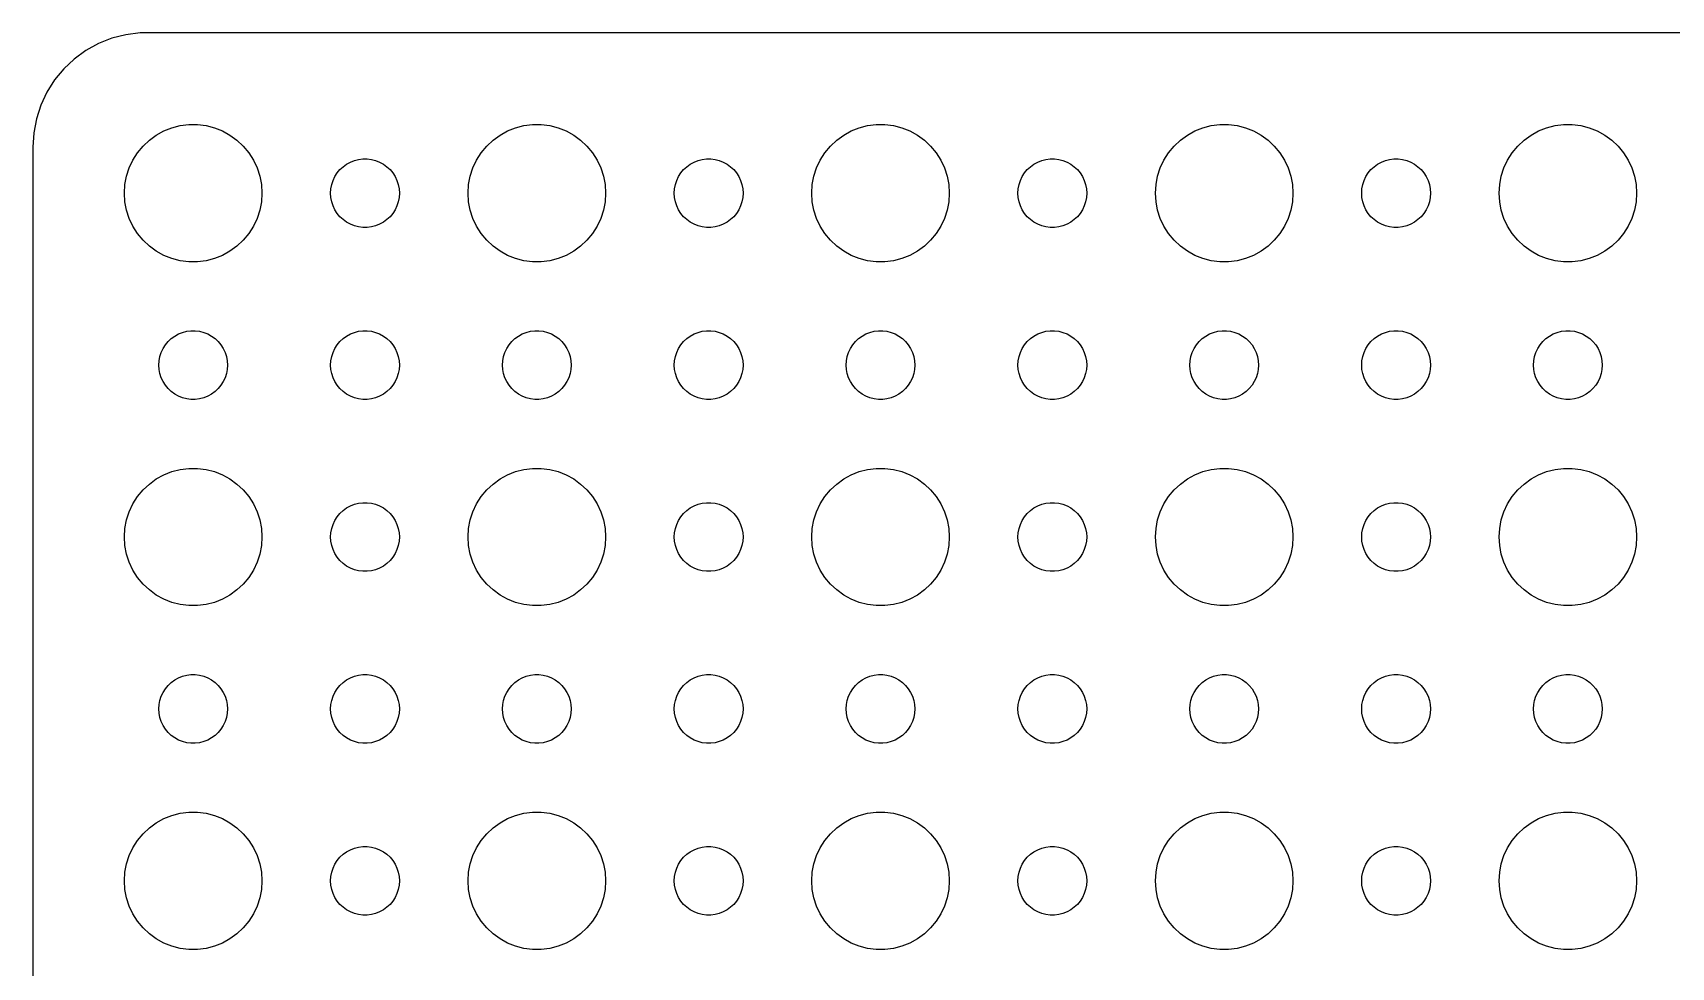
# Model space of a CAD drawing. Extents: x -74 to 74, y -74 to 74.
# Drawn here: x -74.5 to -3, y 33.7 to 74.5 of the extents above; entities that cross this region are included whole.
import ezdxf

# ---------------------------------------------------------------- set-up
doc = ezdxf.new("R2010")
doc.units = 0
doc.layers.get('0').update_dxf_attribs({"linetype": 'CONTINUOUS'})

msp = doc.modelspace()

# ---------------------------------------------------------------- linework, layer by layer
msp.add_lwpolyline([(69.5, 74.497), (-69.5, 74.497), (-69.5, 74.4901), (-69.814, 74.4901), (-70.4369, 74.4114), (-71.0451, 74.2553), (-71.6289, 74.0241), (-72.1791, 73.7216), (-72.6871, 73.3526), (-73.1448, 72.9227), (-73.5451, 72.4389), (-73.8815, 71.9088), (-74.1489, 71.3406), (-74.3429, 70.7434), (-74.4606, 70.1267), (-74.5, 69.5), (-74.5, -69.5)])
for points in [[(-67.6884, 64.5059), (-68.0621, 64.5531), (-68.4271, 64.6468), (-68.7773, 64.7855), (-69.1075, 64.967), (-69.4123, 65.1885), (-69.6869, 65.4464), (-69.9271, 65.7366), (-70.1289, 66.0547), (-70.2893, 66.3956), (-70.4057, 66.7539), (-70.4763, 67.124), (-70.5, 67.5), (-70.4763, 67.876), (-70.4057, 68.2461), (-70.2893, 68.6044), (-70.1289, 68.9453), (-69.9271, 69.2634), (-69.6869, 69.5536), (-69.4123, 69.8115), (-69.1075, 70.033), (-68.7773, 70.2145), (-68.4271, 70.3532), (-68.0621, 70.4469), (-67.6884, 70.4941), (-67.3116, 70.4941), (-66.9379, 70.4469), (-66.5729, 70.3532), (-66.2227, 70.2145), (-65.8925, 70.033), (-65.5877, 69.8115), (-65.3131, 69.5536), (-65.0729, 69.2634), (-64.8711, 68.9453), (-64.7107, 68.6044), (-64.5943, 68.2461), (-64.5237, 67.876), (-64.5, 67.5), (-64.5237, 67.124), (-64.5943, 66.7539), (-64.7107, 66.3956), (-64.8711, 66.0547), (-65.0729, 65.7366), (-65.3131, 65.4464), (-65.5877, 65.1885), (-65.8925, 64.967), (-66.2227, 64.7855), (-66.5729, 64.6468), (-66.9379, 64.5531), (-67.3116, 64.5059)], [(-52.6884, 64.5059), (-53.0621, 64.5531), (-53.4271, 64.6468), (-53.7773, 64.7855), (-54.1075, 64.967), (-54.4123, 65.1885), (-54.6869, 65.4464), (-54.9271, 65.7366), (-55.1289, 66.0547), (-55.2893, 66.3956), (-55.4057, 66.7539), (-55.4763, 67.124), (-55.5, 67.5), (-55.4763, 67.876), (-55.4057, 68.2461), (-55.2893, 68.6044), (-55.1289, 68.9453), (-54.9271, 69.2634), (-54.6869, 69.5536), (-54.4123, 69.8115), (-54.1075, 70.033), (-53.7773, 70.2145), (-53.4271, 70.3532), (-53.0621, 70.4469), (-52.6884, 70.4941), (-52.3116, 70.4941), (-51.9379, 70.4469), (-51.5729, 70.3532), (-51.2227, 70.2145), (-50.8925, 70.033), (-50.5877, 69.8115), (-50.3131, 69.5536), (-50.0729, 69.2634), (-49.8711, 68.9453), (-49.7107, 68.6044), (-49.5943, 68.2461), (-49.5237, 67.876), (-49.5, 67.5), (-49.5237, 67.124), (-49.5943, 66.7539), (-49.7107, 66.3956), (-49.8711, 66.0547), (-50.0729, 65.7366), (-50.3131, 65.4464), (-50.5877, 65.1885), (-50.8925, 64.967), (-51.2227, 64.7855), (-51.5729, 64.6468), (-51.9379, 64.5531), (-52.3116, 64.5059)], [(-37.6884, 64.5059), (-38.0621, 64.5531), (-38.4271, 64.6468), (-38.7773, 64.7855), (-39.1075, 64.967), (-39.4123, 65.1885), (-39.6869, 65.4464), (-39.9271, 65.7366), (-40.1289, 66.0547), (-40.2893, 66.3956), (-40.4057, 66.7539), (-40.4763, 67.124), (-40.5, 67.5), (-40.4763, 67.876), (-40.4057, 68.2461), (-40.2893, 68.6044), (-40.1289, 68.9453), (-39.9271, 69.2634), (-39.6869, 69.5536), (-39.4123, 69.8115), (-39.1075, 70.033), (-38.7773, 70.2145), (-38.4271, 70.3532), (-38.0621, 70.4469), (-37.6884, 70.4941), (-37.3116, 70.4941), (-36.9379, 70.4469), (-36.5729, 70.3532), (-36.2227, 70.2145), (-35.8925, 70.033), (-35.5877, 69.8115), (-35.3131, 69.5536), (-35.0729, 69.2634), (-34.8711, 68.9453), (-34.7107, 68.6044), (-34.5943, 68.2461), (-34.5237, 67.876), (-34.5, 67.5), (-34.5237, 67.124), (-34.5943, 66.7539), (-34.7107, 66.3956), (-34.8711, 66.0547), (-35.0729, 65.7366), (-35.3131, 65.4464), (-35.5877, 65.1885), (-35.8925, 64.967), (-36.2227, 64.7855), (-36.5729, 64.6468), (-36.9379, 64.5531), (-37.3116, 64.5059)], [(-22.6884, 64.5059), (-23.0621, 64.5531), (-23.4271, 64.6468), (-23.7773, 64.7855), (-24.1075, 64.967), (-24.4123, 65.1885), (-24.6869, 65.4464), (-24.9271, 65.7366), (-25.1289, 66.0547), (-25.2893, 66.3956), (-25.4057, 66.7539), (-25.4763, 67.124), (-25.5, 67.5), (-25.4763, 67.876), (-25.4057, 68.2461), (-25.2893, 68.6044), (-25.1289, 68.9453), (-24.9271, 69.2634), (-24.6869, 69.5536), (-24.4123, 69.8115), (-24.1075, 70.033), (-23.7773, 70.2145), (-23.4271, 70.3532), (-23.0621, 70.4469), (-22.6884, 70.4941), (-22.3116, 70.4941), (-21.9379, 70.4469), (-21.5729, 70.3532), (-21.2227, 70.2145), (-20.8925, 70.033), (-20.5877, 69.8115), (-20.3131, 69.5536), (-20.0729, 69.2634), (-19.8711, 68.9453), (-19.7107, 68.6044), (-19.5943, 68.2461), (-19.5237, 67.876), (-19.5, 67.5), (-19.5237, 67.124), (-19.5943, 66.7539), (-19.7107, 66.3956), (-19.8711, 66.0547), (-20.0729, 65.7366), (-20.3131, 65.4464), (-20.5877, 65.1885), (-20.8925, 64.967), (-21.2227, 64.7855), (-21.5729, 64.6468), (-21.9379, 64.5531), (-22.3116, 64.5059)], [(-7.68837, 64.5059), (-8.06214, 64.5531), (-8.42705, 64.6468), (-8.77734, 64.7855), (-9.10748, 64.967), (-9.41227, 65.1885), (-9.68691, 65.4464), (-9.92705, 65.7366), (-10.1289, 66.0547), (-10.2893, 66.3956), (-10.4057, 66.7539), (-10.4763, 67.124), (-10.5, 67.5), (-10.4763, 67.876), (-10.4057, 68.2461), (-10.2893, 68.6044), (-10.1289, 68.9453), (-9.92705, 69.2634), (-9.68691, 69.5536), (-9.41227, 69.8115), (-9.10748, 70.033), (-8.77734, 70.2145), (-8.42705, 70.3532), (-8.06214, 70.4469), (-7.68837, 70.4941), (-7.31163, 70.4941), (-6.93786, 70.4469), (-6.57295, 70.3532), (-6.22266, 70.2145), (-5.89252, 70.033), (-5.58773, 69.8115), (-5.31309, 69.5536), (-5.07295, 69.2634), (-4.87108, 68.9453), (-4.71067, 68.6044), (-4.59425, 68.2461), (-4.52366, 67.876), (-4.5, 67.5), (-4.52366, 67.124), (-4.59425, 66.7539), (-4.71067, 66.3956), (-4.87108, 66.0547), (-5.07295, 65.7366), (-5.31309, 65.4464), (-5.58773, 65.1885), (-5.89252, 64.967), (-6.22266, 64.7855), (-6.57295, 64.6468), (-6.93786, 64.5531), (-7.31163, 64.5059)], [(-60.0942, 66.003), (-60.2811, 66.0266), (-60.4635, 66.0734), (-60.6387, 66.1428), (-60.8037, 66.2335), (-60.9561, 66.3442), (-61.0935, 66.4732), (-61.2135, 66.6183), (-61.3145, 66.7774), (-61.3947, 66.9478), (-61.4529, 67.127), (-61.4882, 67.312), (-61.5, 67.5), (-61.4882, 67.688), (-61.4529, 67.873), (-61.3947, 68.0522), (-61.3145, 68.2226), (-61.2135, 68.3817), (-61.0935, 68.5268), (-60.9561, 68.6558), (-60.8037, 68.7665), (-60.6387, 68.8572), (-60.4635, 68.9266), (-60.2811, 68.9734), (-60.0942, 68.997), (-59.9058, 68.997), (-59.7189, 68.9734), (-59.5365, 68.9266), (-59.3613, 68.8572), (-59.1963, 68.7665), (-59.0439, 68.6558), (-58.9065, 68.5268), (-58.7865, 68.3817), (-58.6855, 68.2226), (-58.6053, 68.0522), (-58.5471, 67.873), (-58.5118, 67.688), (-58.5, 67.5), (-58.5118, 67.312), (-58.5471, 67.127), (-58.6053, 66.9478), (-58.6855, 66.7774), (-58.7865, 66.6183), (-58.9065, 66.4732), (-59.0439, 66.3442), (-59.1963, 66.2335), (-59.3613, 66.1428), (-59.5365, 66.0734), (-59.7189, 66.0266), (-59.9058, 66.003)], [(-45.0942, 66.003), (-45.2811, 66.0266), (-45.4635, 66.0734), (-45.6387, 66.1428), (-45.8037, 66.2335), (-45.9561, 66.3442), (-46.0935, 66.4732), (-46.2135, 66.6183), (-46.3145, 66.7774), (-46.3947, 66.9478), (-46.4529, 67.127), (-46.4882, 67.312), (-46.5, 67.5), (-46.4882, 67.688), (-46.4529, 67.873), (-46.3947, 68.0522), (-46.3145, 68.2226), (-46.2135, 68.3817), (-46.0935, 68.5268), (-45.9561, 68.6558), (-45.8037, 68.7665), (-45.6387, 68.8572), (-45.4635, 68.9266), (-45.2811, 68.9734), (-45.0942, 68.997), (-44.9058, 68.997), (-44.7189, 68.9734), (-44.5365, 68.9266), (-44.3613, 68.8572), (-44.1963, 68.7665), (-44.0439, 68.6558), (-43.9065, 68.5268), (-43.7865, 68.3817), (-43.6855, 68.2226), (-43.6053, 68.0522), (-43.5471, 67.873), (-43.5118, 67.688), (-43.5, 67.5), (-43.5118, 67.312), (-43.5471, 67.127), (-43.6053, 66.9478), (-43.6855, 66.7774), (-43.7865, 66.6183), (-43.9065, 66.4732), (-44.0439, 66.3442), (-44.1963, 66.2335), (-44.3613, 66.1428), (-44.5365, 66.0734), (-44.7189, 66.0266), (-44.9058, 66.003)], [(-30.0942, 66.003), (-30.2811, 66.0266), (-30.4635, 66.0734), (-30.6387, 66.1428), (-30.8037, 66.2335), (-30.9561, 66.3442), (-31.0935, 66.4732), (-31.2135, 66.6183), (-31.3145, 66.7774), (-31.3947, 66.9478), (-31.4529, 67.127), (-31.4882, 67.312), (-31.5, 67.5), (-31.4882, 67.688), (-31.4529, 67.873), (-31.3947, 68.0522), (-31.3145, 68.2226), (-31.2135, 68.3817), (-31.0935, 68.5268), (-30.9561, 68.6558), (-30.8037, 68.7665), (-30.6387, 68.8572), (-30.4635, 68.9266), (-30.2811, 68.9734), (-30.0942, 68.997), (-29.9058, 68.997), (-29.7189, 68.9734), (-29.5365, 68.9266), (-29.3613, 68.8572), (-29.1963, 68.7665), (-29.0439, 68.6558), (-28.9065, 68.5268), (-28.7865, 68.3817), (-28.6855, 68.2226), (-28.6053, 68.0522), (-28.5471, 67.873), (-28.5118, 67.688), (-28.5, 67.5), (-28.5118, 67.312), (-28.5471, 67.127), (-28.6053, 66.9478), (-28.6855, 66.7774), (-28.7865, 66.6183), (-28.9065, 66.4732), (-29.0439, 66.3442), (-29.1963, 66.2335), (-29.3613, 66.1428), (-29.5365, 66.0734), (-29.7189, 66.0266), (-29.9058, 66.003)], [(-15.0942, 66.003), (-15.2811, 66.0266), (-15.4635, 66.0734), (-15.6387, 66.1428), (-15.8037, 66.2335), (-15.9561, 66.3442), (-16.0935, 66.4732), (-16.2135, 66.6183), (-16.3145, 66.7774), (-16.3947, 66.9478), (-16.4529, 67.127), (-16.4882, 67.312), (-16.5, 67.5), (-16.4882, 67.688), (-16.4529, 67.873), (-16.3947, 68.0522), (-16.3145, 68.2226), (-16.2135, 68.3817), (-16.0935, 68.5268), (-15.9561, 68.6558), (-15.8037, 68.7665), (-15.6387, 68.8572), (-15.4635, 68.9266), (-15.2811, 68.9734), (-15.0942, 68.997), (-14.9058, 68.997), (-14.7189, 68.9734), (-14.5365, 68.9266), (-14.3613, 68.8572), (-14.1963, 68.7665), (-14.0439, 68.6558), (-13.9065, 68.5268), (-13.7865, 68.3817), (-13.6855, 68.2226), (-13.6053, 68.0522), (-13.5471, 67.873), (-13.5118, 67.688), (-13.5, 67.5), (-13.5118, 67.312), (-13.5471, 67.127), (-13.6053, 66.9478), (-13.6855, 66.7774), (-13.7865, 66.6183), (-13.9065, 66.4732), (-14.0439, 66.3442), (-14.1963, 66.2335), (-14.3613, 66.1428), (-14.5365, 66.0734), (-14.7189, 66.0266), (-14.9058, 66.003)], [(-67.5942, 58.503), (-67.7811, 58.5266), (-67.9635, 58.5734), (-68.1387, 58.6428), (-68.3037, 58.7335), (-68.4561, 58.8442), (-68.5935, 58.9732), (-68.7135, 59.1183), (-68.8145, 59.2774), (-68.8947, 59.4478), (-68.9529, 59.627), (-68.9882, 59.812), (-69, 60), (-68.9882, 60.188), (-68.9529, 60.373), (-68.8947, 60.5522), (-68.8145, 60.7226), (-68.7135, 60.8817), (-68.5935, 61.0268), (-68.4561, 61.1558), (-68.3037, 61.2665), (-68.1387, 61.3572), (-67.9635, 61.4266), (-67.7811, 61.4734), (-67.5942, 61.497), (-67.4058, 61.497), (-67.2189, 61.4734), (-67.0365, 61.4266), (-66.8613, 61.3572), (-66.6963, 61.2665), (-66.5439, 61.1558), (-66.4065, 61.0268), (-66.2865, 60.8817), (-66.1855, 60.7226), (-66.1053, 60.5522), (-66.0471, 60.373), (-66.0118, 60.188), (-66, 60), (-66.0118, 59.812), (-66.0471, 59.627), (-66.1053, 59.4478), (-66.1855, 59.2774), (-66.2865, 59.1183), (-66.4065, 58.9732), (-66.5439, 58.8442), (-66.6963, 58.7335), (-66.8613, 58.6428), (-67.0365, 58.5734), (-67.2189, 58.5266), (-67.4058, 58.503)], [(-60.0942, 58.503), (-60.2811, 58.5266), (-60.4635, 58.5734), (-60.6387, 58.6428), (-60.8037, 58.7335), (-60.9561, 58.8442), (-61.0935, 58.9732), (-61.2135, 59.1183), (-61.3145, 59.2774), (-61.3947, 59.4478), (-61.4529, 59.627), (-61.4882, 59.812), (-61.5, 60), (-61.4882, 60.188), (-61.4529, 60.373), (-61.3947, 60.5522), (-61.3145, 60.7226), (-61.2135, 60.8817), (-61.0935, 61.0268), (-60.9561, 61.1558), (-60.8037, 61.2665), (-60.6387, 61.3572), (-60.4635, 61.4266), (-60.2811, 61.4734), (-60.0942, 61.497), (-59.9058, 61.497), (-59.7189, 61.4734), (-59.5365, 61.4266), (-59.3613, 61.3572), (-59.1963, 61.2665), (-59.0439, 61.1558), (-58.9065, 61.0268), (-58.7865, 60.8817), (-58.6855, 60.7226), (-58.6053, 60.5522), (-58.5471, 60.373), (-58.5118, 60.188), (-58.5, 60), (-58.5118, 59.812), (-58.5471, 59.627), (-58.6053, 59.4478), (-58.6855, 59.2774), (-58.7865, 59.1183), (-58.9065, 58.9732), (-59.0439, 58.8442), (-59.1963, 58.7335), (-59.3613, 58.6428), (-59.5365, 58.5734), (-59.7189, 58.5266), (-59.9058, 58.503)], [(-52.5942, 58.503), (-52.7811, 58.5266), (-52.9635, 58.5734), (-53.1387, 58.6428), (-53.3037, 58.7335), (-53.4561, 58.8442), (-53.5935, 58.9732), (-53.7135, 59.1183), (-53.8145, 59.2774), (-53.8947, 59.4478), (-53.9529, 59.627), (-53.9882, 59.812), (-54, 60), (-53.9882, 60.188), (-53.9529, 60.373), (-53.8947, 60.5522), (-53.8145, 60.7226), (-53.7135, 60.8817), (-53.5935, 61.0268), (-53.4561, 61.1558), (-53.3037, 61.2665), (-53.1387, 61.3572), (-52.9635, 61.4266), (-52.7811, 61.4734), (-52.5942, 61.497), (-52.4058, 61.497), (-52.2189, 61.4734), (-52.0365, 61.4266), (-51.8613, 61.3572), (-51.6963, 61.2665), (-51.5439, 61.1558), (-51.4065, 61.0268), (-51.2865, 60.8817), (-51.1855, 60.7226), (-51.1053, 60.5522), (-51.0471, 60.373), (-51.0118, 60.188), (-51, 60), (-51.0118, 59.812), (-51.0471, 59.627), (-51.1053, 59.4478), (-51.1855, 59.2774), (-51.2865, 59.1183), (-51.4065, 58.9732), (-51.5439, 58.8442), (-51.6963, 58.7335), (-51.8613, 58.6428), (-52.0365, 58.5734), (-52.2189, 58.5266), (-52.4058, 58.503)], [(-45.0942, 58.503), (-45.2811, 58.5266), (-45.4635, 58.5734), (-45.6387, 58.6428), (-45.8037, 58.7335), (-45.9561, 58.8442), (-46.0935, 58.9732), (-46.2135, 59.1183), (-46.3145, 59.2774), (-46.3947, 59.4478), (-46.4529, 59.627), (-46.4882, 59.812), (-46.5, 60), (-46.4882, 60.188), (-46.4529, 60.373), (-46.3947, 60.5522), (-46.3145, 60.7226), (-46.2135, 60.8817), (-46.0935, 61.0268), (-45.9561, 61.1558), (-45.8037, 61.2665), (-45.6387, 61.3572), (-45.4635, 61.4266), (-45.2811, 61.4734), (-45.0942, 61.497), (-44.9058, 61.497), (-44.7189, 61.4734), (-44.5365, 61.4266), (-44.3613, 61.3572), (-44.1963, 61.2665), (-44.0439, 61.1558), (-43.9065, 61.0268), (-43.7865, 60.8817), (-43.6855, 60.7226), (-43.6053, 60.5522), (-43.5471, 60.373), (-43.5118, 60.188), (-43.5, 60), (-43.5118, 59.812), (-43.5471, 59.627), (-43.6053, 59.4478), (-43.6855, 59.2774), (-43.7865, 59.1183), (-43.9065, 58.9732), (-44.0439, 58.8442), (-44.1963, 58.7335), (-44.3613, 58.6428), (-44.5365, 58.5734), (-44.7189, 58.5266), (-44.9058, 58.503)], [(-37.5942, 58.503), (-37.7811, 58.5266), (-37.9635, 58.5734), (-38.1387, 58.6428), (-38.3037, 58.7335), (-38.4561, 58.8442), (-38.5935, 58.9732), (-38.7135, 59.1183), (-38.8145, 59.2774), (-38.8947, 59.4478), (-38.9529, 59.627), (-38.9882, 59.812), (-39, 60), (-38.9882, 60.188), (-38.9529, 60.373), (-38.8947, 60.5522), (-38.8145, 60.7226), (-38.7135, 60.8817), (-38.5935, 61.0268), (-38.4561, 61.1558), (-38.3037, 61.2665), (-38.1387, 61.3572), (-37.9635, 61.4266), (-37.7811, 61.4734), (-37.5942, 61.497), (-37.4058, 61.497), (-37.2189, 61.4734), (-37.0365, 61.4266), (-36.8613, 61.3572), (-36.6963, 61.2665), (-36.5439, 61.1558), (-36.4065, 61.0268), (-36.2865, 60.8817), (-36.1855, 60.7226), (-36.1053, 60.5522), (-36.0471, 60.373), (-36.0118, 60.188), (-36, 60), (-36.0118, 59.812), (-36.0471, 59.627), (-36.1053, 59.4478), (-36.1855, 59.2774), (-36.2865, 59.1183), (-36.4065, 58.9732), (-36.5439, 58.8442), (-36.6963, 58.7335), (-36.8613, 58.6428), (-37.0365, 58.5734), (-37.2189, 58.5266), (-37.4058, 58.503)], [(-30.0942, 58.503), (-30.2811, 58.5266), (-30.4635, 58.5734), (-30.6387, 58.6428), (-30.8037, 58.7335), (-30.9561, 58.8442), (-31.0935, 58.9732), (-31.2135, 59.1183), (-31.3145, 59.2774), (-31.3947, 59.4478), (-31.4529, 59.627), (-31.4882, 59.812), (-31.5, 60), (-31.4882, 60.188), (-31.4529, 60.373), (-31.3947, 60.5522), (-31.3145, 60.7226), (-31.2135, 60.8817), (-31.0935, 61.0268), (-30.9561, 61.1558), (-30.8037, 61.2665), (-30.6387, 61.3572), (-30.4635, 61.4266), (-30.2811, 61.4734), (-30.0942, 61.497), (-29.9058, 61.497), (-29.7189, 61.4734), (-29.5365, 61.4266), (-29.3613, 61.3572), (-29.1963, 61.2665), (-29.0439, 61.1558), (-28.9065, 61.0268), (-28.7865, 60.8817), (-28.6855, 60.7226), (-28.6053, 60.5522), (-28.5471, 60.373), (-28.5118, 60.188), (-28.5, 60), (-28.5118, 59.812), (-28.5471, 59.627), (-28.6053, 59.4478), (-28.6855, 59.2774), (-28.7865, 59.1183), (-28.9065, 58.9732), (-29.0439, 58.8442), (-29.1963, 58.7335), (-29.3613, 58.6428), (-29.5365, 58.5734), (-29.7189, 58.5266), (-29.9058, 58.503)], [(-22.5942, 58.503), (-22.7811, 58.5266), (-22.9635, 58.5734), (-23.1387, 58.6428), (-23.3037, 58.7335), (-23.4561, 58.8442), (-23.5935, 58.9732), (-23.7135, 59.1183), (-23.8145, 59.2774), (-23.8947, 59.4478), (-23.9529, 59.627), (-23.9882, 59.812), (-24, 60), (-23.9882, 60.188), (-23.9529, 60.373), (-23.8947, 60.5522), (-23.8145, 60.7226), (-23.7135, 60.8817), (-23.5935, 61.0268), (-23.4561, 61.1558), (-23.3037, 61.2665), (-23.1387, 61.3572), (-22.9635, 61.4266), (-22.7811, 61.4734), (-22.5942, 61.497), (-22.4058, 61.497), (-22.2189, 61.4734), (-22.0365, 61.4266), (-21.8613, 61.3572), (-21.6963, 61.2665), (-21.5439, 61.1558), (-21.4065, 61.0268), (-21.2865, 60.8817), (-21.1855, 60.7226), (-21.1053, 60.5522), (-21.0471, 60.373), (-21.0118, 60.188), (-21, 60), (-21.0118, 59.812), (-21.0471, 59.627), (-21.1053, 59.4478), (-21.1855, 59.2774), (-21.2865, 59.1183), (-21.4065, 58.9732), (-21.5439, 58.8442), (-21.6963, 58.7335), (-21.8613, 58.6428), (-22.0365, 58.5734), (-22.2189, 58.5266), (-22.4058, 58.503)], [(-15.0942, 58.503), (-15.2811, 58.5266), (-15.4635, 58.5734), (-15.6387, 58.6428), (-15.8037, 58.7335), (-15.9561, 58.8442), (-16.0935, 58.9732), (-16.2135, 59.1183), (-16.3145, 59.2774), (-16.3947, 59.4478), (-16.4529, 59.627), (-16.4882, 59.812), (-16.5, 60), (-16.4882, 60.188), (-16.4529, 60.373), (-16.3947, 60.5522), (-16.3145, 60.7226), (-16.2135, 60.8817), (-16.0935, 61.0268), (-15.9561, 61.1558), (-15.8037, 61.2665), (-15.6387, 61.3572), (-15.4635, 61.4266), (-15.2811, 61.4734), (-15.0942, 61.497), (-14.9058, 61.497), (-14.7189, 61.4734), (-14.5365, 61.4266), (-14.3613, 61.3572), (-14.1963, 61.2665), (-14.0439, 61.1558), (-13.9065, 61.0268), (-13.7865, 60.8817), (-13.6855, 60.7226), (-13.6053, 60.5522), (-13.5471, 60.373), (-13.5118, 60.188), (-13.5, 60), (-13.5118, 59.812), (-13.5471, 59.627), (-13.6053, 59.4478), (-13.6855, 59.2774), (-13.7865, 59.1183), (-13.9065, 58.9732), (-14.0439, 58.8442), (-14.1963, 58.7335), (-14.3613, 58.6428), (-14.5365, 58.5734), (-14.7189, 58.5266), (-14.9058, 58.503)], [(-7.59419, 58.503), (-7.78107, 58.5266), (-7.96353, 58.5734), (-8.13867, 58.6428), (-8.30374, 58.7335), (-8.45614, 58.8442), (-8.59345, 58.9732), (-8.71353, 59.1183), (-8.81446, 59.2774), (-8.89466, 59.4478), (-8.95287, 59.627), (-8.98817, 59.812), (-9, 60), (-8.98817, 60.188), (-8.95287, 60.373), (-8.89466, 60.5522), (-8.81446, 60.7226), (-8.71353, 60.8817), (-8.59345, 61.0268), (-8.45614, 61.1558), (-8.30374, 61.2665), (-8.13867, 61.3572), (-7.96353, 61.4266), (-7.78107, 61.4734), (-7.59419, 61.497), (-7.40581, 61.497), (-7.21893, 61.4734), (-7.03647, 61.4266), (-6.86133, 61.3572), (-6.69626, 61.2665), (-6.54386, 61.1558), (-6.40655, 61.0268), (-6.28647, 60.8817), (-6.18554, 60.7226), (-6.10534, 60.5522), (-6.04713, 60.373), (-6.01183, 60.188), (-6, 60), (-6.01183, 59.812), (-6.04713, 59.627), (-6.10534, 59.4478), (-6.18554, 59.2774), (-6.28647, 59.1183), (-6.40655, 58.9732), (-6.54386, 58.8442), (-6.69626, 58.7335), (-6.86133, 58.6428), (-7.03647, 58.5734), (-7.21893, 58.5266), (-7.40581, 58.503)], [(-67.6884, 49.5059), (-68.0621, 49.5531), (-68.4271, 49.6468), (-68.7773, 49.7855), (-69.1075, 49.967), (-69.4123, 50.1885), (-69.6869, 50.4464), (-69.9271, 50.7366), (-70.1289, 51.0547), (-70.2893, 51.3956), (-70.4057, 51.7539), (-70.4763, 52.124), (-70.5, 52.5), (-70.4763, 52.876), (-70.4057, 53.2461), (-70.2893, 53.6044), (-70.1289, 53.9453), (-69.9271, 54.2634), (-69.6869, 54.5536), (-69.4123, 54.8115), (-69.1075, 55.033), (-68.7773, 55.2145), (-68.4271, 55.3532), (-68.0621, 55.4469), (-67.6884, 55.4941), (-67.3116, 55.4941), (-66.9379, 55.4469), (-66.5729, 55.3532), (-66.2227, 55.2145), (-65.8925, 55.033), (-65.5877, 54.8115), (-65.3131, 54.5536), (-65.0729, 54.2634), (-64.8711, 53.9453), (-64.7107, 53.6044), (-64.5943, 53.2461), (-64.5237, 52.876), (-64.5, 52.5), (-64.5237, 52.124), (-64.5943, 51.7539), (-64.7107, 51.3956), (-64.8711, 51.0547), (-65.0729, 50.7366), (-65.3131, 50.4464), (-65.5877, 50.1885), (-65.8925, 49.967), (-66.2227, 49.7855), (-66.5729, 49.6468), (-66.9379, 49.5531), (-67.3116, 49.5059)], [(-52.6884, 49.5059), (-53.0621, 49.5531), (-53.4271, 49.6468), (-53.7773, 49.7855), (-54.1075, 49.967), (-54.4123, 50.1885), (-54.6869, 50.4464), (-54.9271, 50.7366), (-55.1289, 51.0547), (-55.2893, 51.3956), (-55.4057, 51.7539), (-55.4763, 52.124), (-55.5, 52.5), (-55.4763, 52.876), (-55.4057, 53.2461), (-55.2893, 53.6044), (-55.1289, 53.9453), (-54.9271, 54.2634), (-54.6869, 54.5536), (-54.4123, 54.8115), (-54.1075, 55.033), (-53.7773, 55.2145), (-53.4271, 55.3532), (-53.0621, 55.4469), (-52.6884, 55.4941), (-52.3116, 55.4941), (-51.9379, 55.4469), (-51.5729, 55.3532), (-51.2227, 55.2145), (-50.8925, 55.033), (-50.5877, 54.8115), (-50.3131, 54.5536), (-50.0729, 54.2634), (-49.8711, 53.9453), (-49.7107, 53.6044), (-49.5943, 53.2461), (-49.5237, 52.876), (-49.5, 52.5), (-49.5237, 52.124), (-49.5943, 51.7539), (-49.7107, 51.3956), (-49.8711, 51.0547), (-50.0729, 50.7366), (-50.3131, 50.4464), (-50.5877, 50.1885), (-50.8925, 49.967), (-51.2227, 49.7855), (-51.5729, 49.6468), (-51.9379, 49.5531), (-52.3116, 49.5059)], [(-37.6884, 49.5059), (-38.0621, 49.5531), (-38.4271, 49.6468), (-38.7773, 49.7855), (-39.1075, 49.967), (-39.4123, 50.1885), (-39.6869, 50.4464), (-39.9271, 50.7366), (-40.1289, 51.0547), (-40.2893, 51.3956), (-40.4057, 51.7539), (-40.4763, 52.124), (-40.5, 52.5), (-40.4763, 52.876), (-40.4057, 53.2461), (-40.2893, 53.6044), (-40.1289, 53.9453), (-39.9271, 54.2634), (-39.6869, 54.5536), (-39.4123, 54.8115), (-39.1075, 55.033), (-38.7773, 55.2145), (-38.4271, 55.3532), (-38.0621, 55.4469), (-37.6884, 55.4941), (-37.3116, 55.4941), (-36.9379, 55.4469), (-36.5729, 55.3532), (-36.2227, 55.2145), (-35.8925, 55.033), (-35.5877, 54.8115), (-35.3131, 54.5536), (-35.0729, 54.2634), (-34.8711, 53.9453), (-34.7107, 53.6044), (-34.5943, 53.2461), (-34.5237, 52.876), (-34.5, 52.5), (-34.5237, 52.124), (-34.5943, 51.7539), (-34.7107, 51.3956), (-34.8711, 51.0547), (-35.0729, 50.7366), (-35.3131, 50.4464), (-35.5877, 50.1885), (-35.8925, 49.967), (-36.2227, 49.7855), (-36.5729, 49.6468), (-36.9379, 49.5531), (-37.3116, 49.5059)], [(-22.6884, 49.5059), (-23.0621, 49.5531), (-23.4271, 49.6468), (-23.7773, 49.7855), (-24.1075, 49.967), (-24.4123, 50.1885), (-24.6869, 50.4464), (-24.9271, 50.7366), (-25.1289, 51.0547), (-25.2893, 51.3956), (-25.4057, 51.7539), (-25.4763, 52.124), (-25.5, 52.5), (-25.4763, 52.876), (-25.4057, 53.2461), (-25.2893, 53.6044), (-25.1289, 53.9453), (-24.9271, 54.2634), (-24.6869, 54.5536), (-24.4123, 54.8115), (-24.1075, 55.033), (-23.7773, 55.2145), (-23.4271, 55.3532), (-23.0621, 55.4469), (-22.6884, 55.4941), (-22.3116, 55.4941), (-21.9379, 55.4469), (-21.5729, 55.3532), (-21.2227, 55.2145), (-20.8925, 55.033), (-20.5877, 54.8115), (-20.3131, 54.5536), (-20.0729, 54.2634), (-19.8711, 53.9453), (-19.7107, 53.6044), (-19.5943, 53.2461), (-19.5237, 52.876), (-19.5, 52.5), (-19.5237, 52.124), (-19.5943, 51.7539), (-19.7107, 51.3956), (-19.8711, 51.0547), (-20.0729, 50.7366), (-20.3131, 50.4464), (-20.5877, 50.1885), (-20.8925, 49.967), (-21.2227, 49.7855), (-21.5729, 49.6468), (-21.9379, 49.5531), (-22.3116, 49.5059)], [(-7.68837, 49.5059), (-8.06214, 49.5531), (-8.42705, 49.6468), (-8.77734, 49.7855), (-9.10748, 49.967), (-9.41227, 50.1885), (-9.68691, 50.4464), (-9.92705, 50.7366), (-10.1289, 51.0547), (-10.2893, 51.3956), (-10.4057, 51.7539), (-10.4763, 52.124), (-10.5, 52.5), (-10.4763, 52.876), (-10.4057, 53.2461), (-10.2893, 53.6044), (-10.1289, 53.9453), (-9.92705, 54.2634), (-9.68691, 54.5536), (-9.41227, 54.8115), (-9.10748, 55.033), (-8.77734, 55.2145), (-8.42705, 55.3532), (-8.06214, 55.4469), (-7.68837, 55.4941), (-7.31163, 55.4941), (-6.93786, 55.4469), (-6.57295, 55.3532), (-6.22266, 55.2145), (-5.89252, 55.033), (-5.58773, 54.8115), (-5.31309, 54.5536), (-5.07295, 54.2634), (-4.87108, 53.9453), (-4.71067, 53.6044), (-4.59425, 53.2461), (-4.52366, 52.876), (-4.5, 52.5), (-4.52366, 52.124), (-4.59425, 51.7539), (-4.71067, 51.3956), (-4.87108, 51.0547), (-5.07295, 50.7366), (-5.31309, 50.4464), (-5.58773, 50.1885), (-5.89252, 49.967), (-6.22266, 49.7855), (-6.57295, 49.6468), (-6.93786, 49.5531), (-7.31163, 49.5059)], [(-60.0942, 51.003), (-60.2811, 51.0266), (-60.4635, 51.0734), (-60.6387, 51.1428), (-60.8037, 51.2335), (-60.9561, 51.3442), (-61.0935, 51.4732), (-61.2135, 51.6183), (-61.3145, 51.7774), (-61.3947, 51.9478), (-61.4529, 52.127), (-61.4882, 52.312), (-61.5, 52.5), (-61.4882, 52.688), (-61.4529, 52.873), (-61.3947, 53.0522), (-61.3145, 53.2226), (-61.2135, 53.3817), (-61.0935, 53.5268), (-60.9561, 53.6558), (-60.8037, 53.7665), (-60.6387, 53.8572), (-60.4635, 53.9266), (-60.2811, 53.9734), (-60.0942, 53.997), (-59.9058, 53.997), (-59.7189, 53.9734), (-59.5365, 53.9266), (-59.3613, 53.8572), (-59.1963, 53.7665), (-59.0439, 53.6558), (-58.9065, 53.5268), (-58.7865, 53.3817), (-58.6855, 53.2226), (-58.6053, 53.0522), (-58.5471, 52.873), (-58.5118, 52.688), (-58.5, 52.5), (-58.5118, 52.312), (-58.5471, 52.127), (-58.6053, 51.9478), (-58.6855, 51.7774), (-58.7865, 51.6183), (-58.9065, 51.4732), (-59.0439, 51.3442), (-59.1963, 51.2335), (-59.3613, 51.1428), (-59.5365, 51.0734), (-59.7189, 51.0266), (-59.9058, 51.003)], [(-45.0942, 51.003), (-45.2811, 51.0266), (-45.4635, 51.0734), (-45.6387, 51.1428), (-45.8037, 51.2335), (-45.9561, 51.3442), (-46.0935, 51.4732), (-46.2135, 51.6183), (-46.3145, 51.7774), (-46.3947, 51.9478), (-46.4529, 52.127), (-46.4882, 52.312), (-46.5, 52.5), (-46.4882, 52.688), (-46.4529, 52.873), (-46.3947, 53.0522), (-46.3145, 53.2226), (-46.2135, 53.3817), (-46.0935, 53.5268), (-45.9561, 53.6558), (-45.8037, 53.7665), (-45.6387, 53.8572), (-45.4635, 53.9266), (-45.2811, 53.9734), (-45.0942, 53.997), (-44.9058, 53.997), (-44.7189, 53.9734), (-44.5365, 53.9266), (-44.3613, 53.8572), (-44.1963, 53.7665), (-44.0439, 53.6558), (-43.9065, 53.5268), (-43.7865, 53.3817), (-43.6855, 53.2226), (-43.6053, 53.0522), (-43.5471, 52.873), (-43.5118, 52.688), (-43.5, 52.5), (-43.5118, 52.312), (-43.5471, 52.127), (-43.6053, 51.9478), (-43.6855, 51.7774), (-43.7865, 51.6183), (-43.9065, 51.4732), (-44.0439, 51.3442), (-44.1963, 51.2335), (-44.3613, 51.1428), (-44.5365, 51.0734), (-44.7189, 51.0266), (-44.9058, 51.003)], [(-30.0942, 51.003), (-30.2811, 51.0266), (-30.4635, 51.0734), (-30.6387, 51.1428), (-30.8037, 51.2335), (-30.9561, 51.3442), (-31.0935, 51.4732), (-31.2135, 51.6183), (-31.3145, 51.7774), (-31.3947, 51.9478), (-31.4529, 52.127), (-31.4882, 52.312), (-31.5, 52.5), (-31.4882, 52.688), (-31.4529, 52.873), (-31.3947, 53.0522), (-31.3145, 53.2226), (-31.2135, 53.3817), (-31.0935, 53.5268), (-30.9561, 53.6558), (-30.8037, 53.7665), (-30.6387, 53.8572), (-30.4635, 53.9266), (-30.2811, 53.9734), (-30.0942, 53.997), (-29.9058, 53.997), (-29.7189, 53.9734), (-29.5365, 53.9266), (-29.3613, 53.8572), (-29.1963, 53.7665), (-29.0439, 53.6558), (-28.9065, 53.5268), (-28.7865, 53.3817), (-28.6855, 53.2226), (-28.6053, 53.0522), (-28.5471, 52.873), (-28.5118, 52.688), (-28.5, 52.5), (-28.5118, 52.312), (-28.5471, 52.127), (-28.6053, 51.9478), (-28.6855, 51.7774), (-28.7865, 51.6183), (-28.9065, 51.4732), (-29.0439, 51.3442), (-29.1963, 51.2335), (-29.3613, 51.1428), (-29.5365, 51.0734), (-29.7189, 51.0266), (-29.9058, 51.003)], [(-15.0942, 51.003), (-15.2811, 51.0266), (-15.4635, 51.0734), (-15.6387, 51.1428), (-15.8037, 51.2335), (-15.9561, 51.3442), (-16.0935, 51.4732), (-16.2135, 51.6183), (-16.3145, 51.7774), (-16.3947, 51.9478), (-16.4529, 52.127), (-16.4882, 52.312), (-16.5, 52.5), (-16.4882, 52.688), (-16.4529, 52.873), (-16.3947, 53.0522), (-16.3145, 53.2226), (-16.2135, 53.3817), (-16.0935, 53.5268), (-15.9561, 53.6558), (-15.8037, 53.7665), (-15.6387, 53.8572), (-15.4635, 53.9266), (-15.2811, 53.9734), (-15.0942, 53.997), (-14.9058, 53.997), (-14.7189, 53.9734), (-14.5365, 53.9266), (-14.3613, 53.8572), (-14.1963, 53.7665), (-14.0439, 53.6558), (-13.9065, 53.5268), (-13.7865, 53.3817), (-13.6855, 53.2226), (-13.6053, 53.0522), (-13.5471, 52.873), (-13.5118, 52.688), (-13.5, 52.5), (-13.5118, 52.312), (-13.5471, 52.127), (-13.6053, 51.9478), (-13.6855, 51.7774), (-13.7865, 51.6183), (-13.9065, 51.4732), (-14.0439, 51.3442), (-14.1963, 51.2335), (-14.3613, 51.1428), (-14.5365, 51.0734), (-14.7189, 51.0266), (-14.9058, 51.003)], [(-67.5942, 43.503), (-67.7811, 43.5266), (-67.9635, 43.5734), (-68.1387, 43.6428), (-68.3037, 43.7335), (-68.4561, 43.8442), (-68.5935, 43.9732), (-68.7135, 44.1183), (-68.8145, 44.2774), (-68.8947, 44.4478), (-68.9529, 44.627), (-68.9882, 44.812), (-69, 45), (-68.9882, 45.188), (-68.9529, 45.373), (-68.8947, 45.5522), (-68.8145, 45.7226), (-68.7135, 45.8817), (-68.5935, 46.0268), (-68.4561, 46.1558), (-68.3037, 46.2665), (-68.1387, 46.3572), (-67.9635, 46.4266), (-67.7811, 46.4734), (-67.5942, 46.497), (-67.4058, 46.497), (-67.2189, 46.4734), (-67.0365, 46.4266), (-66.8613, 46.3572), (-66.6963, 46.2665), (-66.5439, 46.1558), (-66.4065, 46.0268), (-66.2865, 45.8817), (-66.1855, 45.7226), (-66.1053, 45.5522), (-66.0471, 45.373), (-66.0118, 45.188), (-66, 45), (-66.0118, 44.812), (-66.0471, 44.627), (-66.1053, 44.4478), (-66.1855, 44.2774), (-66.2865, 44.1183), (-66.4065, 43.9732), (-66.5439, 43.8442), (-66.6963, 43.7335), (-66.8613, 43.6428), (-67.0365, 43.5734), (-67.2189, 43.5266), (-67.4058, 43.503)], [(-60.0942, 43.503), (-60.2811, 43.5266), (-60.4635, 43.5734), (-60.6387, 43.6428), (-60.8037, 43.7335), (-60.9561, 43.8442), (-61.0935, 43.9732), (-61.2135, 44.1183), (-61.3145, 44.2774), (-61.3947, 44.4478), (-61.4529, 44.627), (-61.4882, 44.812), (-61.5, 45), (-61.4882, 45.188), (-61.4529, 45.373), (-61.3947, 45.5522), (-61.3145, 45.7226), (-61.2135, 45.8817), (-61.0935, 46.0268), (-60.9561, 46.1558), (-60.8037, 46.2665), (-60.6387, 46.3572), (-60.4635, 46.4266), (-60.2811, 46.4734), (-60.0942, 46.497), (-59.9058, 46.497), (-59.7189, 46.4734), (-59.5365, 46.4266), (-59.3613, 46.3572), (-59.1963, 46.2665), (-59.0439, 46.1558), (-58.9065, 46.0268), (-58.7865, 45.8817), (-58.6855, 45.7226), (-58.6053, 45.5522), (-58.5471, 45.373), (-58.5118, 45.188), (-58.5, 45), (-58.5118, 44.812), (-58.5471, 44.627), (-58.6053, 44.4478), (-58.6855, 44.2774), (-58.7865, 44.1183), (-58.9065, 43.9732), (-59.0439, 43.8442), (-59.1963, 43.7335), (-59.3613, 43.6428), (-59.5365, 43.5734), (-59.7189, 43.5266), (-59.9058, 43.503)], [(-52.5942, 43.503), (-52.7811, 43.5266), (-52.9635, 43.5734), (-53.1387, 43.6428), (-53.3037, 43.7335), (-53.4561, 43.8442), (-53.5935, 43.9732), (-53.7135, 44.1183), (-53.8145, 44.2774), (-53.8947, 44.4478), (-53.9529, 44.627), (-53.9882, 44.812), (-54, 45), (-53.9882, 45.188), (-53.9529, 45.373), (-53.8947, 45.5522), (-53.8145, 45.7226), (-53.7135, 45.8817), (-53.5935, 46.0268), (-53.4561, 46.1558), (-53.3037, 46.2665), (-53.1387, 46.3572), (-52.9635, 46.4266), (-52.7811, 46.4734), (-52.5942, 46.497), (-52.4058, 46.497), (-52.2189, 46.4734), (-52.0365, 46.4266), (-51.8613, 46.3572), (-51.6963, 46.2665), (-51.5439, 46.1558), (-51.4065, 46.0268), (-51.2865, 45.8817), (-51.1855, 45.7226), (-51.1053, 45.5522), (-51.0471, 45.373), (-51.0118, 45.188), (-51, 45), (-51.0118, 44.812), (-51.0471, 44.627), (-51.1053, 44.4478), (-51.1855, 44.2774), (-51.2865, 44.1183), (-51.4065, 43.9732), (-51.5439, 43.8442), (-51.6963, 43.7335), (-51.8613, 43.6428), (-52.0365, 43.5734), (-52.2189, 43.5266), (-52.4058, 43.503)], [(-45.0942, 43.503), (-45.2811, 43.5266), (-45.4635, 43.5734), (-45.6387, 43.6428), (-45.8037, 43.7335), (-45.9561, 43.8442), (-46.0935, 43.9732), (-46.2135, 44.1183), (-46.3145, 44.2774), (-46.3947, 44.4478), (-46.4529, 44.627), (-46.4882, 44.812), (-46.5, 45), (-46.4882, 45.188), (-46.4529, 45.373), (-46.3947, 45.5522), (-46.3145, 45.7226), (-46.2135, 45.8817), (-46.0935, 46.0268), (-45.9561, 46.1558), (-45.8037, 46.2665), (-45.6387, 46.3572), (-45.4635, 46.4266), (-45.2811, 46.4734), (-45.0942, 46.497), (-44.9058, 46.497), (-44.7189, 46.4734), (-44.5365, 46.4266), (-44.3613, 46.3572), (-44.1963, 46.2665), (-44.0439, 46.1558), (-43.9065, 46.0268), (-43.7865, 45.8817), (-43.6855, 45.7226), (-43.6053, 45.5522), (-43.5471, 45.373), (-43.5118, 45.188), (-43.5, 45), (-43.5118, 44.812), (-43.5471, 44.627), (-43.6053, 44.4478), (-43.6855, 44.2774), (-43.7865, 44.1183), (-43.9065, 43.9732), (-44.0439, 43.8442), (-44.1963, 43.7335), (-44.3613, 43.6428), (-44.5365, 43.5734), (-44.7189, 43.5266), (-44.9058, 43.503)], [(-37.5942, 43.503), (-37.7811, 43.5266), (-37.9635, 43.5734), (-38.1387, 43.6428), (-38.3037, 43.7335), (-38.4561, 43.8442), (-38.5935, 43.9732), (-38.7135, 44.1183), (-38.8145, 44.2774), (-38.8947, 44.4478), (-38.9529, 44.627), (-38.9882, 44.812), (-39, 45), (-38.9882, 45.188), (-38.9529, 45.373), (-38.8947, 45.5522), (-38.8145, 45.7226), (-38.7135, 45.8817), (-38.5935, 46.0268), (-38.4561, 46.1558), (-38.3037, 46.2665), (-38.1387, 46.3572), (-37.9635, 46.4266), (-37.7811, 46.4734), (-37.5942, 46.497), (-37.4058, 46.497), (-37.2189, 46.4734), (-37.0365, 46.4266), (-36.8613, 46.3572), (-36.6963, 46.2665), (-36.5439, 46.1558), (-36.4065, 46.0268), (-36.2865, 45.8817), (-36.1855, 45.7226), (-36.1053, 45.5522), (-36.0471, 45.373), (-36.0118, 45.188), (-36, 45), (-36.0118, 44.812), (-36.0471, 44.627), (-36.1053, 44.4478), (-36.1855, 44.2774), (-36.2865, 44.1183), (-36.4065, 43.9732), (-36.5439, 43.8442), (-36.6963, 43.7335), (-36.8613, 43.6428), (-37.0365, 43.5734), (-37.2189, 43.5266), (-37.4058, 43.503)], [(-30.0942, 43.503), (-30.2811, 43.5266), (-30.4635, 43.5734), (-30.6387, 43.6428), (-30.8037, 43.7335), (-30.9561, 43.8442), (-31.0935, 43.9732), (-31.2135, 44.1183), (-31.3145, 44.2774), (-31.3947, 44.4478), (-31.4529, 44.627), (-31.4882, 44.812), (-31.5, 45), (-31.4882, 45.188), (-31.4529, 45.373), (-31.3947, 45.5522), (-31.3145, 45.7226), (-31.2135, 45.8817), (-31.0935, 46.0268), (-30.9561, 46.1558), (-30.8037, 46.2665), (-30.6387, 46.3572), (-30.4635, 46.4266), (-30.2811, 46.4734), (-30.0942, 46.497), (-29.9058, 46.497), (-29.7189, 46.4734), (-29.5365, 46.4266), (-29.3613, 46.3572), (-29.1963, 46.2665), (-29.0439, 46.1558), (-28.9065, 46.0268), (-28.7865, 45.8817), (-28.6855, 45.7226), (-28.6053, 45.5522), (-28.5471, 45.373), (-28.5118, 45.188), (-28.5, 45), (-28.5118, 44.812), (-28.5471, 44.627), (-28.6053, 44.4478), (-28.6855, 44.2774), (-28.7865, 44.1183), (-28.9065, 43.9732), (-29.0439, 43.8442), (-29.1963, 43.7335), (-29.3613, 43.6428), (-29.5365, 43.5734), (-29.7189, 43.5266), (-29.9058, 43.503)], [(-22.5942, 43.503), (-22.7811, 43.5266), (-22.9635, 43.5734), (-23.1387, 43.6428), (-23.3037, 43.7335), (-23.4561, 43.8442), (-23.5935, 43.9732), (-23.7135, 44.1183), (-23.8145, 44.2774), (-23.8947, 44.4478), (-23.9529, 44.627), (-23.9882, 44.812), (-24, 45), (-23.9882, 45.188), (-23.9529, 45.373), (-23.8947, 45.5522), (-23.8145, 45.7226), (-23.7135, 45.8817), (-23.5935, 46.0268), (-23.4561, 46.1558), (-23.3037, 46.2665), (-23.1387, 46.3572), (-22.9635, 46.4266), (-22.7811, 46.4734), (-22.5942, 46.497), (-22.4058, 46.497), (-22.2189, 46.4734), (-22.0365, 46.4266), (-21.8613, 46.3572), (-21.6963, 46.2665), (-21.5439, 46.1558), (-21.4065, 46.0268), (-21.2865, 45.8817), (-21.1855, 45.7226), (-21.1053, 45.5522), (-21.0471, 45.373), (-21.0118, 45.188), (-21, 45), (-21.0118, 44.812), (-21.0471, 44.627), (-21.1053, 44.4478), (-21.1855, 44.2774), (-21.2865, 44.1183), (-21.4065, 43.9732), (-21.5439, 43.8442), (-21.6963, 43.7335), (-21.8613, 43.6428), (-22.0365, 43.5734), (-22.2189, 43.5266), (-22.4058, 43.503)], [(-15.0942, 43.503), (-15.2811, 43.5266), (-15.4635, 43.5734), (-15.6387, 43.6428), (-15.8037, 43.7335), (-15.9561, 43.8442), (-16.0935, 43.9732), (-16.2135, 44.1183), (-16.3145, 44.2774), (-16.3947, 44.4478), (-16.4529, 44.627), (-16.4882, 44.812), (-16.5, 45), (-16.4882, 45.188), (-16.4529, 45.373), (-16.3947, 45.5522), (-16.3145, 45.7226), (-16.2135, 45.8817), (-16.0935, 46.0268), (-15.9561, 46.1558), (-15.8037, 46.2665), (-15.6387, 46.3572), (-15.4635, 46.4266), (-15.2811, 46.4734), (-15.0942, 46.497), (-14.9058, 46.497), (-14.7189, 46.4734), (-14.5365, 46.4266), (-14.3613, 46.3572), (-14.1963, 46.2665), (-14.0439, 46.1558), (-13.9065, 46.0268), (-13.7865, 45.8817), (-13.6855, 45.7226), (-13.6053, 45.5522), (-13.5471, 45.373), (-13.5118, 45.188), (-13.5, 45), (-13.5118, 44.812), (-13.5471, 44.627), (-13.6053, 44.4478), (-13.6855, 44.2774), (-13.7865, 44.1183), (-13.9065, 43.9732), (-14.0439, 43.8442), (-14.1963, 43.7335), (-14.3613, 43.6428), (-14.5365, 43.5734), (-14.7189, 43.5266), (-14.9058, 43.503)], [(-7.59419, 43.503), (-7.78107, 43.5266), (-7.96353, 43.5734), (-8.13867, 43.6428), (-8.30374, 43.7335), (-8.45614, 43.8442), (-8.59345, 43.9732), (-8.71353, 44.1183), (-8.81446, 44.2774), (-8.89466, 44.4478), (-8.95287, 44.627), (-8.98817, 44.812), (-9, 45), (-8.98817, 45.188), (-8.95287, 45.373), (-8.89466, 45.5522), (-8.81446, 45.7226), (-8.71353, 45.8817), (-8.59345, 46.0268), (-8.45614, 46.1558), (-8.30374, 46.2665), (-8.13867, 46.3572), (-7.96353, 46.4266), (-7.78107, 46.4734), (-7.59419, 46.497), (-7.40581, 46.497), (-7.21893, 46.4734), (-7.03647, 46.4266), (-6.86133, 46.3572), (-6.69626, 46.2665), (-6.54386, 46.1558), (-6.40655, 46.0268), (-6.28647, 45.8817), (-6.18554, 45.7226), (-6.10534, 45.5522), (-6.04713, 45.373), (-6.01183, 45.188), (-6, 45), (-6.01183, 44.812), (-6.04713, 44.627), (-6.10534, 44.4478), (-6.18554, 44.2774), (-6.28647, 44.1183), (-6.40655, 43.9732), (-6.54386, 43.8442), (-6.69626, 43.7335), (-6.86133, 43.6428), (-7.03647, 43.5734), (-7.21893, 43.5266), (-7.40581, 43.503)], [(-67.6884, 34.5059), (-68.0621, 34.5531), (-68.4271, 34.6468), (-68.7773, 34.7855), (-69.1075, 34.967), (-69.4123, 35.1885), (-69.6869, 35.4464), (-69.9271, 35.7366), (-70.1289, 36.0547), (-70.2893, 36.3956), (-70.4057, 36.7539), (-70.4763, 37.124), (-70.5, 37.5), (-70.4763, 37.876), (-70.4057, 38.2461), (-70.2893, 38.6044), (-70.1289, 38.9453), (-69.9271, 39.2634), (-69.6869, 39.5536), (-69.4123, 39.8115), (-69.1075, 40.033), (-68.7773, 40.2145), (-68.4271, 40.3532), (-68.0621, 40.4469), (-67.6884, 40.4941), (-67.3116, 40.4941), (-66.9379, 40.4469), (-66.5729, 40.3532), (-66.2227, 40.2145), (-65.8925, 40.033), (-65.5877, 39.8115), (-65.3131, 39.5536), (-65.0729, 39.2634), (-64.8711, 38.9453), (-64.7107, 38.6044), (-64.5943, 38.2461), (-64.5237, 37.876), (-64.5, 37.5), (-64.5237, 37.124), (-64.5943, 36.7539), (-64.7107, 36.3956), (-64.8711, 36.0547), (-65.0729, 35.7366), (-65.3131, 35.4464), (-65.5877, 35.1885), (-65.8925, 34.967), (-66.2227, 34.7855), (-66.5729, 34.6468), (-66.9379, 34.5531), (-67.3116, 34.5059)], [(-52.6884, 34.5059), (-53.0621, 34.5531), (-53.4271, 34.6468), (-53.7773, 34.7855), (-54.1075, 34.967), (-54.4123, 35.1885), (-54.6869, 35.4464), (-54.9271, 35.7366), (-55.1289, 36.0547), (-55.2893, 36.3956), (-55.4057, 36.7539), (-55.4763, 37.124), (-55.5, 37.5), (-55.4763, 37.876), (-55.4057, 38.2461), (-55.2893, 38.6044), (-55.1289, 38.9453), (-54.9271, 39.2634), (-54.6869, 39.5536), (-54.4123, 39.8115), (-54.1075, 40.033), (-53.7773, 40.2145), (-53.4271, 40.3532), (-53.0621, 40.4469), (-52.6884, 40.4941), (-52.3116, 40.4941), (-51.9379, 40.4469), (-51.5729, 40.3532), (-51.2227, 40.2145), (-50.8925, 40.033), (-50.5877, 39.8115), (-50.3131, 39.5536), (-50.0729, 39.2634), (-49.8711, 38.9453), (-49.7107, 38.6044), (-49.5943, 38.2461), (-49.5237, 37.876), (-49.5, 37.5), (-49.5237, 37.124), (-49.5943, 36.7539), (-49.7107, 36.3956), (-49.8711, 36.0547), (-50.0729, 35.7366), (-50.3131, 35.4464), (-50.5877, 35.1885), (-50.8925, 34.967), (-51.2227, 34.7855), (-51.5729, 34.6468), (-51.9379, 34.5531), (-52.3116, 34.5059)], [(-37.6884, 34.5059), (-38.0621, 34.5531), (-38.4271, 34.6468), (-38.7773, 34.7855), (-39.1075, 34.967), (-39.4123, 35.1885), (-39.6869, 35.4464), (-39.9271, 35.7366), (-40.1289, 36.0547), (-40.2893, 36.3956), (-40.4057, 36.7539), (-40.4763, 37.124), (-40.5, 37.5), (-40.4763, 37.876), (-40.4057, 38.2461), (-40.2893, 38.6044), (-40.1289, 38.9453), (-39.9271, 39.2634), (-39.6869, 39.5536), (-39.4123, 39.8115), (-39.1075, 40.033), (-38.7773, 40.2145), (-38.4271, 40.3532), (-38.0621, 40.4469), (-37.6884, 40.4941), (-37.3116, 40.4941), (-36.9379, 40.4469), (-36.5729, 40.3532), (-36.2227, 40.2145), (-35.8925, 40.033), (-35.5877, 39.8115), (-35.3131, 39.5536), (-35.0729, 39.2634), (-34.8711, 38.9453), (-34.7107, 38.6044), (-34.5943, 38.2461), (-34.5237, 37.876), (-34.5, 37.5), (-34.5237, 37.124), (-34.5943, 36.7539), (-34.7107, 36.3956), (-34.8711, 36.0547), (-35.0729, 35.7366), (-35.3131, 35.4464), (-35.5877, 35.1885), (-35.8925, 34.967), (-36.2227, 34.7855), (-36.5729, 34.6468), (-36.9379, 34.5531), (-37.3116, 34.5059)], [(-22.6884, 34.5059), (-23.0621, 34.5531), (-23.4271, 34.6468), (-23.7773, 34.7855), (-24.1075, 34.967), (-24.4123, 35.1885), (-24.6869, 35.4464), (-24.9271, 35.7366), (-25.1289, 36.0547), (-25.2893, 36.3956), (-25.4057, 36.7539), (-25.4763, 37.124), (-25.5, 37.5), (-25.4763, 37.876), (-25.4057, 38.2461), (-25.2893, 38.6044), (-25.1289, 38.9453), (-24.9271, 39.2634), (-24.6869, 39.5536), (-24.4123, 39.8115), (-24.1075, 40.033), (-23.7773, 40.2145), (-23.4271, 40.3532), (-23.0621, 40.4469), (-22.6884, 40.4941), (-22.3116, 40.4941), (-21.9379, 40.4469), (-21.5729, 40.3532), (-21.2227, 40.2145), (-20.8925, 40.033), (-20.5877, 39.8115), (-20.3131, 39.5536), (-20.0729, 39.2634), (-19.8711, 38.9453), (-19.7107, 38.6044), (-19.5943, 38.2461), (-19.5237, 37.876), (-19.5, 37.5), (-19.5237, 37.124), (-19.5943, 36.7539), (-19.7107, 36.3956), (-19.8711, 36.0547), (-20.0729, 35.7366), (-20.3131, 35.4464), (-20.5877, 35.1885), (-20.8925, 34.967), (-21.2227, 34.7855), (-21.5729, 34.6468), (-21.9379, 34.5531), (-22.3116, 34.5059)], [(-7.68837, 34.5059), (-8.06214, 34.5531), (-8.42705, 34.6468), (-8.77734, 34.7855), (-9.10748, 34.967), (-9.41227, 35.1885), (-9.68691, 35.4464), (-9.92705, 35.7366), (-10.1289, 36.0547), (-10.2893, 36.3956), (-10.4057, 36.7539), (-10.4763, 37.124), (-10.5, 37.5), (-10.4763, 37.876), (-10.4057, 38.2461), (-10.2893, 38.6044), (-10.1289, 38.9453), (-9.92705, 39.2634), (-9.68691, 39.5536), (-9.41227, 39.8115), (-9.10748, 40.033), (-8.77734, 40.2145), (-8.42705, 40.3532), (-8.06214, 40.4469), (-7.68837, 40.4941), (-7.31163, 40.4941), (-6.93786, 40.4469), (-6.57295, 40.3532), (-6.22266, 40.2145), (-5.89252, 40.033), (-5.58773, 39.8115), (-5.31309, 39.5536), (-5.07295, 39.2634), (-4.87108, 38.9453), (-4.71067, 38.6044), (-4.59425, 38.2461), (-4.52366, 37.876), (-4.5, 37.5), (-4.52366, 37.124), (-4.59425, 36.7539), (-4.71067, 36.3956), (-4.87108, 36.0547), (-5.07295, 35.7366), (-5.31309, 35.4464), (-5.58773, 35.1885), (-5.89252, 34.967), (-6.22266, 34.7855), (-6.57295, 34.6468), (-6.93786, 34.5531), (-7.31163, 34.5059)], [(-60.0942, 36.003), (-60.2811, 36.0266), (-60.4635, 36.0734), (-60.6387, 36.1428), (-60.8037, 36.2335), (-60.9561, 36.3442), (-61.0935, 36.4732), (-61.2135, 36.6183), (-61.3145, 36.7774), (-61.3947, 36.9478), (-61.4529, 37.127), (-61.4882, 37.312), (-61.5, 37.5), (-61.4882, 37.688), (-61.4529, 37.873), (-61.3947, 38.0522), (-61.3145, 38.2226), (-61.2135, 38.3817), (-61.0935, 38.5268), (-60.9561, 38.6558), (-60.8037, 38.7665), (-60.6387, 38.8572), (-60.4635, 38.9266), (-60.2811, 38.9734), (-60.0942, 38.997), (-59.9058, 38.997), (-59.7189, 38.9734), (-59.5365, 38.9266), (-59.3613, 38.8572), (-59.1963, 38.7665), (-59.0439, 38.6558), (-58.9065, 38.5268), (-58.7865, 38.3817), (-58.6855, 38.2226), (-58.6053, 38.0522), (-58.5471, 37.873), (-58.5118, 37.688), (-58.5, 37.5), (-58.5118, 37.312), (-58.5471, 37.127), (-58.6053, 36.9478), (-58.6855, 36.7774), (-58.7865, 36.6183), (-58.9065, 36.4732), (-59.0439, 36.3442), (-59.1963, 36.2335), (-59.3613, 36.1428), (-59.5365, 36.0734), (-59.7189, 36.0266), (-59.9058, 36.003)], [(-45.0942, 36.003), (-45.2811, 36.0266), (-45.4635, 36.0734), (-45.6387, 36.1428), (-45.8037, 36.2335), (-45.9561, 36.3442), (-46.0935, 36.4732), (-46.2135, 36.6183), (-46.3145, 36.7774), (-46.3947, 36.9478), (-46.4529, 37.127), (-46.4882, 37.312), (-46.5, 37.5), (-46.4882, 37.688), (-46.4529, 37.873), (-46.3947, 38.0522), (-46.3145, 38.2226), (-46.2135, 38.3817), (-46.0935, 38.5268), (-45.9561, 38.6558), (-45.8037, 38.7665), (-45.6387, 38.8572), (-45.4635, 38.9266), (-45.2811, 38.9734), (-45.0942, 38.997), (-44.9058, 38.997), (-44.7189, 38.9734), (-44.5365, 38.9266), (-44.3613, 38.8572), (-44.1963, 38.7665), (-44.0439, 38.6558), (-43.9065, 38.5268), (-43.7865, 38.3817), (-43.6855, 38.2226), (-43.6053, 38.0522), (-43.5471, 37.873), (-43.5118, 37.688), (-43.5, 37.5), (-43.5118, 37.312), (-43.5471, 37.127), (-43.6053, 36.9478), (-43.6855, 36.7774), (-43.7865, 36.6183), (-43.9065, 36.4732), (-44.0439, 36.3442), (-44.1963, 36.2335), (-44.3613, 36.1428), (-44.5365, 36.0734), (-44.7189, 36.0266), (-44.9058, 36.003)], [(-30.0942, 36.003), (-30.2811, 36.0266), (-30.4635, 36.0734), (-30.6387, 36.1428), (-30.8037, 36.2335), (-30.9561, 36.3442), (-31.0935, 36.4732), (-31.2135, 36.6183), (-31.3145, 36.7774), (-31.3947, 36.9478), (-31.4529, 37.127), (-31.4882, 37.312), (-31.5, 37.5), (-31.4882, 37.688), (-31.4529, 37.873), (-31.3947, 38.0522), (-31.3145, 38.2226), (-31.2135, 38.3817), (-31.0935, 38.5268), (-30.9561, 38.6558), (-30.8037, 38.7665), (-30.6387, 38.8572), (-30.4635, 38.9266), (-30.2811, 38.9734), (-30.0942, 38.997), (-29.9058, 38.997), (-29.7189, 38.9734), (-29.5365, 38.9266), (-29.3613, 38.8572), (-29.1963, 38.7665), (-29.0439, 38.6558), (-28.9065, 38.5268), (-28.7865, 38.3817), (-28.6855, 38.2226), (-28.6053, 38.0522), (-28.5471, 37.873), (-28.5118, 37.688), (-28.5, 37.5), (-28.5118, 37.312), (-28.5471, 37.127), (-28.6053, 36.9478), (-28.6855, 36.7774), (-28.7865, 36.6183), (-28.9065, 36.4732), (-29.0439, 36.3442), (-29.1963, 36.2335), (-29.3613, 36.1428), (-29.5365, 36.0734), (-29.7189, 36.0266), (-29.9058, 36.003)], [(-15.0942, 36.003), (-15.2811, 36.0266), (-15.4635, 36.0734), (-15.6387, 36.1428), (-15.8037, 36.2335), (-15.9561, 36.3442), (-16.0935, 36.4732), (-16.2135, 36.6183), (-16.3145, 36.7774), (-16.3947, 36.9478), (-16.4529, 37.127), (-16.4882, 37.312), (-16.5, 37.5), (-16.4882, 37.688), (-16.4529, 37.873), (-16.3947, 38.0522), (-16.3145, 38.2226), (-16.2135, 38.3817), (-16.0935, 38.5268), (-15.9561, 38.6558), (-15.8037, 38.7665), (-15.6387, 38.8572), (-15.4635, 38.9266), (-15.2811, 38.9734), (-15.0942, 38.997), (-14.9058, 38.997), (-14.7189, 38.9734), (-14.5365, 38.9266), (-14.3613, 38.8572), (-14.1963, 38.7665), (-14.0439, 38.6558), (-13.9065, 38.5268), (-13.7865, 38.3817), (-13.6855, 38.2226), (-13.6053, 38.0522), (-13.5471, 37.873), (-13.5118, 37.688), (-13.5, 37.5), (-13.5118, 37.312), (-13.5471, 37.127), (-13.6053, 36.9478), (-13.6855, 36.7774), (-13.7865, 36.6183), (-13.9065, 36.4732), (-14.0439, 36.3442), (-14.1963, 36.2335), (-14.3613, 36.1428), (-14.5365, 36.0734), (-14.7189, 36.0266), (-14.9058, 36.003)]]:
    msp.add_lwpolyline(points, close=True)

doc.saveas('drawing.dxf')
